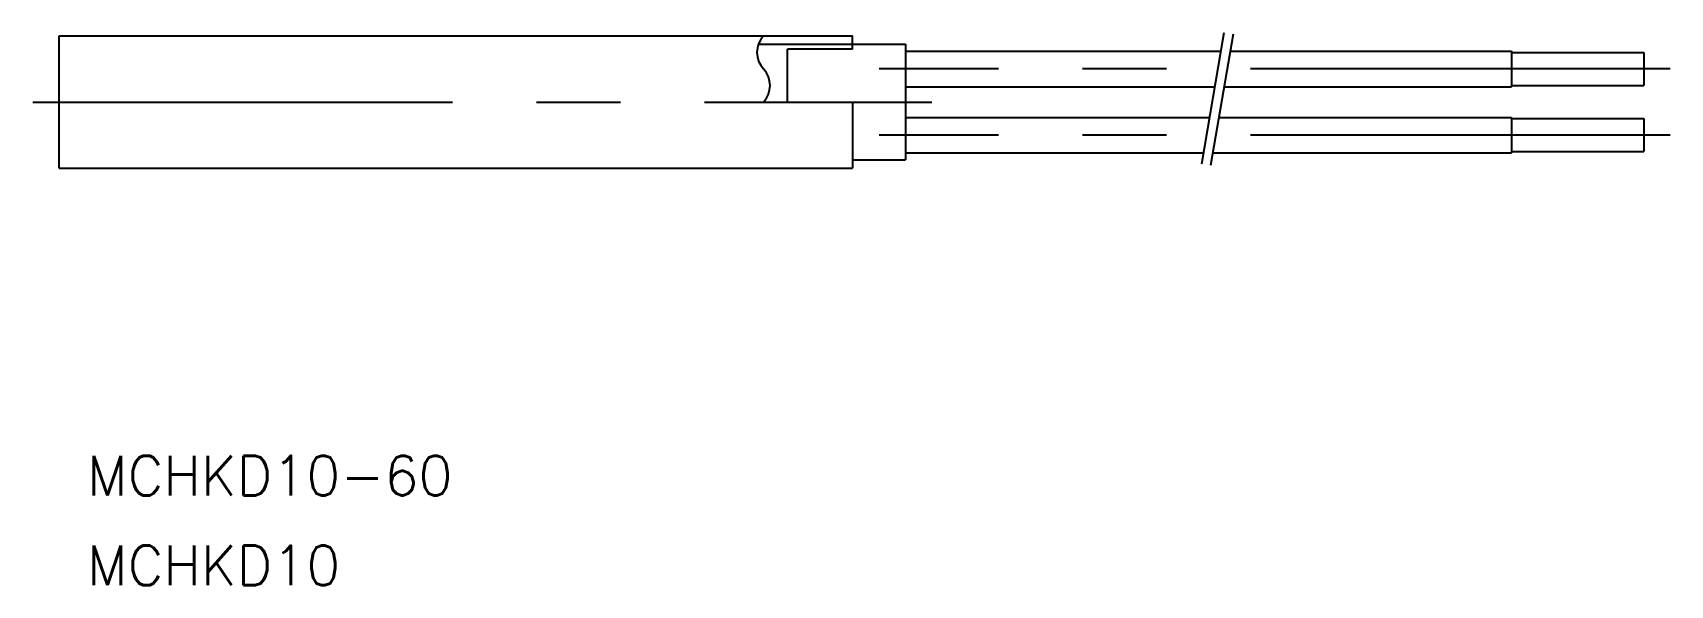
# Model space of a CAD drawing. Extents: x -2 to 122, y -37 to 5.
import ezdxf

# ---------------------------------------------------------------- set-up
doc = ezdxf.new("R2010")
doc.units = 0
doc.linetypes.add('CENTER', pattern=[50.8, 31.75, -6.35, 6.35, -6.35])
doc.layers.get('0').update_dxf_attribs({"linetype": 'CONTINUOUS'})
doc.layers.add('CENTER', color=1, linetype='CENTER')
doc.styles.get("Standard").update_dxf_attribs({"font": 'txt.shx', "height": 3, "bigfont": 'bigfont.shx'})

# ---------------------------------------------------------------- blocks, each defined once
blk = doc.blocks.new('*U12')
at = {"color": 7, "linetype": 'CONTINUOUS'}
blk.add_text('MCHKD10', height=3, dxfattribs=at).set_placement((2.1, -36.54))
blk = doc.blocks.new('*U13')
at = {"color": 7, "linetype": 'CONTINUOUS'}
blk.add_text('MCHKD10-60', height=3, dxfattribs=at).set_placement((2.1, -29.75))

msp = doc.modelspace()

# ---------------------------------------------------------------- linework, layer by layer
at = {"color": 7, "linetype": 'CONTINUOUS'}
for p, q in [((0, -5), (0, 5)), ((0, 5), (60, 5)), ((60, 4), (60, 5)), ((52.88, 4.38), (64, 4.38)), ((60, 4), (55.09, 4)), ((55.09, 0), (55.09, 4)), ((64, 4.38), (64, -4.38)), ((64, 3.84), (87.85, 3.84)), ((88.56, 3.84), (109.84, 3.84)), ((109.84, 3.84), (109.84, 1.16)), ((109.84, 3.75), (119.84, 3.75)), ((119.84, 3.75), (119.84, 1.25)), ((109.84, 1.25), (119.84, 1.25)), ((60, 0), (60, -5)), ((64, 1.16), (87.39, 1.16)), ((88.1, 1.16), (109.84, 1.16)), ((64, -1.16), (86.99, -1.16)), ((87.7, -1.16), (109.84, -1.16)), ((109.84, -1.16), (109.84, -3.84)), ((109.84, -1.25), (119.84, -1.25)), ((119.84, -1.25), (119.84, -3.75)), ((60, -4.38), (64, -4.38)), ((64, -3.84), (86.53, -3.84)), ((87.24, -3.84), (109.84, -3.84)), ((109.84, -3.75), (119.84, -3.75)), ((0, -5), (60, -5))]:
    msp.add_line(p, q, dxfattribs=at)
at = {"color": 3, "linetype": 'CONTINUOUS'}
for p, q in [((88.09, 5.24), (86.38, -4.69)), ((88.78, 5.14), (87.08, -4.79))]:
    msp.add_line(p, q, dxfattribs=at)
for centre, start, end in [((54.58, 3.75), 136.3972, 223.6028), ((51.95, 1.25), 316.3972, 43.6028)]:
    msp.add_arc(centre, 1.81, start, end, dxfattribs=at)
at = {"layer": 'CENTER', "color": 1, "linetype": 'CENTER'}
for p, q in [((121.84, 2.5), (62, 2.5)), ((-2, 0), (66, 0)), ((121.84, -2.5), (62, -2.5))]:
    msp.add_line(p, q, dxfattribs=at)

# ---------------------------------------------------------------- block references
at = {"color": 7, "linetype": 'CONTINUOUS'}
for name in ['*U13', '*U12']:
    msp.add_blockref(name, (0, 0), dxfattribs=at)

doc.saveas('drawing.dxf')
